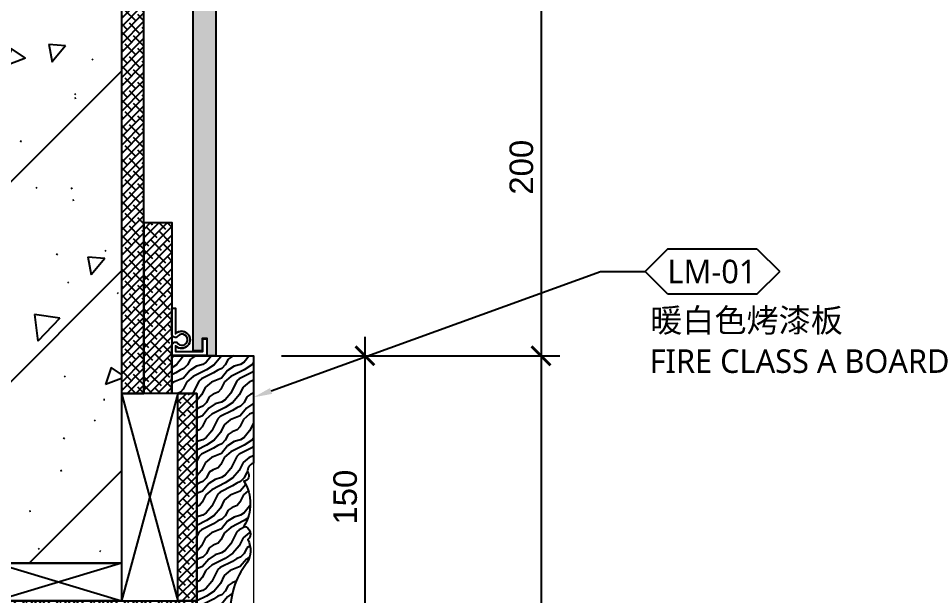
# Model space of a CAD drawing. Header units: millimetres. Extents: x -59920 to -20716, y 18887 to 47087.
# Drawn here: x -32517.9 to -32033.8, y 34970.8 to 35277.1 of the extents above; entities that cross this region are included whole.
import ezdxf
from ezdxf import colors
from ezdxf.entities.mleader import LeaderData, LeaderLine
from ezdxf.enums import TextEntityAlignment as Align
from ezdxf.math import Vec2, Vec3

# ---------------------------------------------------------------- set-up
doc = ezdxf.new("R2010")
doc.units = ezdxf.units.MM
doc.layers.add('_ACM-A-ANNO-DIMS @ 5', color=1, linetype='Continuous', lineweight=13)
doc.layers.add('_ACM-A-DETL-THIN', color=2, linetype='Continuous', lineweight=13)
for name, color, linetype in [('DE-MT', 2, 'Continuous'), ('I-DETL-LW01', 1, 'Continuous'), ('I-DETL-LW02', 2, 'Continuous'), ('I-DETL-LW251', 251, 'Continuous'), ('PE-尺寸标注', 44, 'Continuous'), ('WALL TYPE$0$G-ANNO-NOTE-CH', 7, 'Continuous'), ('WALL TYPE$0$I-SECT-LW03', 3, 'Continuous')]:
    doc.layers.add(name, color=color, linetype=linetype)
doc.styles.add('Arial', font='arial.ttf')
doc.styles.add('WALL TYPE$0$Aecom Chinese', font='Microsoft YaHei.ttf')
doc.dimstyles.new('WALL TYPE$0$Aec-Arch-M-5', dxfattribs={"dimscale": 5, "dimtxt": 2.5, "dimasz": 2, "dimexe": 2, "dimexo": 3, "dimgap": 0.8, "dimtad": 1, "dimdec": 0, "dimrnd": 1, "dimzin": 3, "dimdsep": 46, "dimtxsty": 'Arial', "dimblk": 'WALL TYPE$0$_ArchTick', "dimcen": 2.5, "dimdle": 2, "dimclrt": 256, "dimazin": 2, "dimtfac": 0.75, "dimtdec": 0, "dimtix": 1, "dimtmove": 2, "dimatfit": 2, "dimfxl": 5, "dimtolj": 1, "dimtzin": 0, "dimarcsym": 0})

# ---------------------------------------------------------------- blocks, each defined once
blk = doc.blocks.new('*U22')
h = blk.add_hatch()
h.set_pattern_fill('0-钢筋混凝土001-DOM', color=250, scale=15, pattern_type=2)
h.set_pattern_definition([(45, (-100, -884.6381845826982), (-53.03300858899107, 53.03300858899107), []), (49.99999999999999, (-100, -884.6381845826982), (107.589027390113, -9.412820247389266), [11.25, -123.75]), (355, (-100, -884.6381845826982), (-20.81270004195, 112.8288200550018), [9, -99]), (100.4514, (-91.034248, -885.422585582698), (86.77640725710323, 103.415931309143), [9.5610285, -105.1713168]), (46.18420000000001, (-100, -854.6381845826982), (160.0861572938467, -24.82785214935271), [16.875, -185.625]), (96.6356, (-86.65948825, -856.707180632698), (140.1994058323055, 146.1176806350663), [14.3415432, -157.75695]), (351.1842, (-100, -854.6381845826982), (140.1992917700441, 146.1177901387987), [13.5, -148.5]), (21, (-85, -862.1381845826982), (89.53605781776925, -60.39283359980082), [11.25, -123.75]), (326.0000000000001, (-85, -862.1381845826982), (36.49729978823726, 108.772506757028), [9, -99]), (71.4514, (-77.53866504999999, -867.1709254826983), (126.0333942872235, 48.37957450649286), [9.5610285, -105.1713168]), (37.50000000000001, (-100, -884.6381845826982), (1.8239782975936, 49.93407807469672), [0.75, -97.8, 0.75, -100.5, 0.75, -99.375]), (7.499999999999999, (-100, -884.6381845826982), (39.46043061632229, 59.16175678235403), [0.75, -57.3, 0.75, -95.55, 0.75, -37.875]), (327.5, (-133.45, -884.6381845826982), (80.07336542586135, -3.383230760156963), [0.75, -37.5, 0.75, -117, 0.75, -155.25]), (317.5, (-148.45, -884.6381845826982), (87.47792540135794, 15.01574734984766), [0.75, -48.75, 0.75, -77.69999999999999, 0.75, -110.25])])
h.paths.add_polyline_path([(12030.38563113172, -7843.882921062148), (12330.38563113172, -7843.882921062148), (12330.38563113172, -9344.244736480206), (12030.38563113172, -9344.244736480206)])
blk.add_lwpolyline([(12030.38563113172, -7843.882921062148), (12330.38563113172, -7843.882921062148), (12330.38563113172, -9344.244736480206), (12030.38563113172, -9344.244736480206)], close=True)
blk = doc.blocks.new('海龙_1215174788')
at = {"layer": 'I-DETL-LW01'}
for p, q in [((-54.99961099407665, 0), (54.99961099407665, -30.00060239396589)), ((-54.99961099407665, -30.00060239396589), (54.99961099407665, 0))]:
    blk.add_line(p, q, dxfattribs=at)
blk.add_lwpolyline([(54.99961099407665, -30.00060239396589), (-54.99961099407665, -30.00060239396589), (-54.99961099407665, 0), (54.99961099407665, 0), (54.99961099407665, -30.00060239396589)], close=True, dxfattribs=at)
blk = doc.blocks.new('K_18')
at = {"layer": 'I-DETL-LW01'}
for p, q in [((33.23561780365708, 0), (-33.23561780365708, -20)), ((-33.23561780365708, 0), (33.23561780365708, -20))]:
    blk.add_line(p, q, dxfattribs=at)
blk.add_lwpolyline([(-33.23561780365708, -20), (-33.23561780365708, 0), (33.23561780365708, 0), (33.23561780365708, -20), (-33.23561780365708, -20)], close=True, dxfattribs=at)
blk = doc.blocks.new('K_23')
at = {"layer": 'I-DETL-LW251'}
h = blk.add_hatch(dxfattribs=at)
h.set_pattern_fill('ANSI38', color=250, angle=-180)
h.set_pattern_definition([(224.9999999999999, (39382.28093701071, 12629.77147991466), (2.245064030267287, -2.24506403026729), []), (314.9999999999999, (39382.28093701071, 12629.77147991466), (6.735192090801863, -2.245064030267293), [7.9375, -4.7625])])
h.paths.add_polyline_path([(-49.99961099406937, -205.0415876618026), (-59.99961099406937, -205.0415876618026), (-59.99961099406937, -360.0013131033593), (-49.99961099406937, -360.0013131033593)])
h.paths.add_polyline_path([(-49.99961099406937, -20.00006513127482), (-59.99961099406937, -20.00006513127119), (-59.99961099406937, -205.0415876618026), (-49.99961099406937, -205.0415876618026)])
h = blk.add_hatch(dxfattribs=at)
h.set_pattern_fill('ANSI38', color=250, angle=-270.0000000000001)
h.set_pattern_definition([(134.9999999999999, (39382.28093701071, 12570.7273935948), (-2.24506403026729, -2.245064030267287), []), (224.9999999999999, (39382.28093701071, 12570.7273935948), (-2.245064030267292, -6.735192090801863), [7.9375, -4.7625])])
h.paths.add_polyline_path([(-49.99961099406937, -350.0011861415369), (59.99961099406937, -350.0011861415369), (59.99961099406937, -360.0011861415369), (-49.99961099406937, -360.0011861415369)])
at = {"layer": 'PE-尺寸标注'}
h = blk.add_hatch(dxfattribs=at)
h.set_pattern_fill('木纹面1', color=250, scale=5, angle=-270.0000000000001, style=0, pattern_type=2)
h.set_pattern_definition([(153.43494882, (-140730.9569070329, -13601.31806579485), (1.019987084581358e-09, 19.9999999776412), [4.62136835, -17.7393114]), (130.6012946499999, (-140748.2508732829, -13614.47510514485), (-1.801354211260634e-08, 19.99999998960277), [4.1580665, -88.037378]), (130.6012946499999, (-140768.2508732829, -13604.47510514485), (-1.801354211260634e-08, 19.99999998960277), [4.1580665, -88.037378]), (130.6012946499999, (-140788.2508732829, -13594.47510514485), (1.452602781483031e-08, 19.99999995163994), [4.1580665, -88.037378]), (153.43494882, (-140728.1620350329, -13611.46550179485), (1.019987084581358e-09, 19.9999999776412), [4.2370078, -18.12367195]), (140.1944289099999, (-140731.9517300329, -13609.57065429484), (-7.906845280639833e-10, 20.00000001048198), [2.2404905, -75.862006]), (140.1944289099999, (-140751.9517300329, -13599.57065429484), (-7.906845280639833e-10, 20.00000001048198), [2.2404905, -75.862006]), (140.1944289099999, (-140771.9517300329, -13589.57065429484), (-7.906845280639833e-10, 20.00000001048198), [2.2404905, -75.862006]), (111.8014094899999, (-140733.6729225329, -13608.13632724485), (2.658085606156288e-08, 19.99999999207265), [2.86871215, -50.9829359]), (123.69006753, (-140734.7383354829, -13605.47279484485), (1.246420043933127e-08, 20.00000002516126), [2.521813, -33.53369975]), (153.4349487999999, (-140736.1371856329, -13603.37451959484), (8.001303720482538e-09, 19.9999999776412), [3.3552885, -19.0053909]), (134.9999999999999, (-140739.1382472329, -13601.87398879484), (1.40896279729176e-14, 19.99999996643937), [2.7178182, -53.8507243]), (134.9999999999999, (-140759.1382472329, -13591.87398879484), (1.40896279729176e-14, 19.99999996643937), [2.7178182, -53.8507243]), (111.8014094899999, (-140741.0600348829, -13599.95220114485), (2.658085606156288e-08, 19.99999999207265), [2.19237, -51.65927799999999]), (153.4349487999999, (-140727.6998741829, -13617.94658224485), (8.001303720482538e-09, 19.9999999776412), [7.1895999, -15.1710799]), (140.1944289099999, (-140734.1304478329, -13614.73129539485), (-7.906845280639833e-10, 20.00000001048198), [4.573562, -73.5289349]), (140.1944289099999, (-140754.1304478329, -13604.73129539485), (-7.906845280639833e-10, 20.00000001048198), [4.573562, -73.5289349]), (140.1944289099999, (-140774.1304478329, -13594.73129539485), (-7.906845280639833e-10, 20.00000001048198), [4.573562, -73.5289349]), (123.69006753, (-140737.6439553829, -13611.80337244485), (1.246420043933127e-08, 20.00000002516126), [2.2405595, -33.8149534]), (105.9453958999999, (-140738.8867940829, -13609.93911439485), (1.449476101023982e-06, 19.99999999510854), [3.5624845, -69.23861445]), (123.69006753, (-140739.8654837829, -13606.51370029484), (1.246420043933127e-08, 20.00000002516126), [4.0929665, -31.9625462]), (140.1944289099999, (-140742.1358531329, -13603.10814629485), (-7.906845280639833e-10, 20.00000001048198), [5.197338, -72.905159]), (140.1944289099999, (-140762.1358531329, -13593.10814629485), (-7.906845280639833e-10, 20.00000001048198), [5.197338, -72.905159]), (140.1944288999999, (-140782.1358531329, -13583.10814629485), (2.699973234775094e-09, 20.00000001048198), [5.197338, -72.905159]), (111.8014094899999, (-140746.1285608829, -13599.78088644485), (2.658085606156288e-08, 19.99999999207265), [5.7145015, -48.137147]), (140.1944289099999, (-140735.0903845329, -13619.25132704485), (-7.906845280639833e-10, 20.00000001048198), [5.214066750000001, -72.88842999999999]), (140.1944289099999, (-140755.0903845329, -13609.25132704485), (-7.906845280639833e-10, 20.00000001048198), [5.214066750000001, -72.88842999999999]), (140.1944289099999, (-140775.0903845329, -13599.25132704485), (-7.906845280639833e-10, 20.00000001048198), [5.214066750000001, -72.88842999999999]), (123.69006753, (-140739.0959415329, -13615.91336284485), (1.246420043933127e-08, 20.00000002516126), [4.838075, -31.21743775]), (116.5650511799999, (-140741.7796227329, -13611.88784114485), (-1.019961125771446e-09, 19.9999999776412), [7.985959999999997, -81.45675899999996]), (116.5650511799999, (-140761.7796227329, -13601.88784114485), (-1.019961125771446e-09, 19.9999999776412), [7.985959999999997, -81.45675899999996]), (130.6012946499999, (-140745.3510710329, -13604.74496004485), (-1.801354211260634e-08, 19.99999998960277), [4.319301400000001, -87.87614315]), (130.6012946499999, (-140765.3510710329, -13594.74496004485), (-1.801354211260634e-08, 19.99999998960277), [4.319301400000001, -87.87614315]), (130.6012946499999, (-140785.3510710329, -13584.74496204485), (-1.801354211260634e-08, 19.99999998960277), [4.319301400000001, -87.87614315]), (123.69006753, (-140741.8742600829, -13617.91663754485), (1.246420043933127e-08, 20.00000002516126), [2.73579165, -33.31972211]), (116.5650512, (-140743.3918042329, -13615.64032129484), (-8.001275541226578e-09, 19.9999999776412), [7.1580762, -82.28464299999999]), (116.5650512, (-140763.3918042329, -13605.64032129484), (8.144144213551995e-08, 20.00000002236256), [7.1580762, -82.28464299999999]), (130.6012946499999, (-140746.5929930329, -13609.23794329485), (-1.801354211260634e-08, 19.99999998960277), [1.700823, -90.49462155]), (130.6012946499999, (-140766.5929930329, -13599.23794329485), (-1.801354211260634e-08, 19.99999998960277), [1.700823, -90.49462155]), (130.6012946499999, (-140786.5929930329, -13589.23794354485), (-1.801354211260634e-08, 19.99999998960277), [1.700823, -90.49462155])])
edge = h.paths.add_edge_path()
edge.add_line((-64.99929409782635, -20.00000415857539), (59.99961099406937, -20.00076633012395))
edge.add_line((59.99961099406937, -20.00076633012395), (59.99961099406937, -20.00071889169521))
edge.add_line((59.99961099406937, -20.00071889169521), (79.99961099406937, -20.00071889169521))
edge.add_line((79.99961099406937, -20.00071889169521), (79.99961099406937, -0.0003475956036709249))
edge.add_line((79.99961099406937, -0.0003475956036709249), (22.99266950390302, 0))
edge.add_arc((18.90004016370596, 1.191914957460124), 4.262660692813703, 260.8860795513985, 343.76261671660507, ccw=False)
edge.add_arc((16.33341725330067, -5.19172697269249), 2.882226526264948, 48.9864228318743, 176.7599828102842)
edge.add_arc((1.533748628949289, -24.25924164853049), 22.62618195593916, 58.20282594837643, 121.7946807328175)
edge.add_arc((-14.43534059264933, -5.697305995157547), 4.102787472596424, 9.384517183733337, 139.2342967435761)
edge.add_arc((-23.32189807837483, -13.27361302254209), 11.77156623235295, 60.5974443880997, 123.6714147726792)
edge.add_arc((-55.10303494558096, 28.82980278526977), 41.00637843885687, 265.8404237483068, 308.01522969566713, ccw=False)
edge.add_arc((-60.96015037058883, -13.1506755273813), 3.079146203876887, 20.57501200559602, 178.5813449604336)
edge.add_line((-64.03835276034079, -13.07444303709781), (-66.42360665739398, -13.07419584452873))
edge.add_arc((-70.88955782196331, -11.40831567202333), 4.766537165853721, 280.7645598544666, 339.54357924384215, ccw=False)
edge.add_line((-69.99929409782635, -16.09097592608305), (-69.99929409782635, -29.99997367143988))
edge.add_line((-69.99929409782635, -29.99997367143988), (-64.99929409782635, -29.99997367143988))
edge.add_line((-64.99929409782635, -29.99997367143988), (-64.99929409782635, -19.99997367143988))
h = blk.add_hatch(dxfattribs=at)
h.set_pattern_fill('木纹面1', color=250, scale=5, angle=-270.0000000000001, style=0, pattern_type=2)
h.set_pattern_definition([(153.43494882, (39381.41441451071, 12647.70474116466), (1.01998432603116e-09, 19.9999999776412), [4.62136835, -17.7393114]), (130.6012946499999, (39364.12044826074, 12634.54770181465), (-1.801354487115654e-08, 19.99999998960277), [4.1580665, -88.037378]), (130.6012946499999, (39344.12044826074, 12644.54770181465), (-1.801354487115654e-08, 19.99999998960277), [4.1580665, -88.037378]), (130.6012946499999, (39324.12044826074, 12654.54770181465), (1.452602505628012e-08, 19.99999995163994), [4.1580665, -88.037378]), (153.43494882, (39384.20928651071, 12637.55730516466), (1.01998432603116e-09, 19.9999999776412), [4.2370078, -18.12367195]), (140.1944289099999, (39380.41959151073, 12639.45215266468), (-7.90687286614186e-10, 20.00000001048198), [2.2404905, -75.862006]), (140.1944289099999, (39360.41959151073, 12649.45215266468), (-7.90687286614186e-10, 20.00000001048198), [2.2404905, -75.862006]), (140.1944289099999, (39340.41959151073, 12659.45215266468), (-7.90687286614186e-10, 20.00000001048198), [2.2404905, -75.862006]), (111.8014094899999, (39378.69839901073, 12640.88647971468), (2.658085330301268e-08, 19.99999999207265), [2.86871215, -50.9829359]), (123.6900675299999, (39377.63298606072, 12643.55001211466), (1.246419768078106e-08, 20.00000002516126), [2.521813, -33.53369975]), (153.4349487999999, (39376.23413591072, 12645.64828736466), (8.001300961932341e-09, 19.9999999776412), [3.355288499999994, -19.00539089999995]), (134.9999999999999, (39373.23307431073, 12647.14881816468), (1.133107777628205e-14, 19.99999996643937), [2.7178182, -53.8507243]), (134.9999999999999, (39353.23307431073, 12657.14881816468), (1.133107777628205e-14, 19.99999996643937), [2.7178182, -53.8507243]), (111.8014094899999, (39371.31128666073, 12649.07060581466), (2.658085330301268e-08, 19.99999999207265), [2.19237, -51.65927799999999]), (153.4349487999999, (39384.67144736071, 12631.07622471466), (8.001300961932341e-09, 19.9999999776412), [7.189599899999988, -15.17107989999997]), (140.1944289099999, (39378.24087371072, 12634.29151156466), (-7.90687286614186e-10, 20.00000001048198), [4.573562, -73.5289349]), (140.1944289099999, (39358.24087371072, 12644.29151156466), (-7.90687286614186e-10, 20.00000001048198), [4.573562, -73.5289349]), (140.1944289099999, (39338.24087371072, 12654.29151156466), (-7.90687286614186e-10, 20.00000001048198), [4.573562, -73.5289349]), (123.6900675299999, (39374.72736616072, 12637.21943451467), (1.246419768078106e-08, 20.00000002516126), [2.2405595, -33.8149534]), (105.9453958999999, (39373.48452746071, 12639.08369256466), (1.449476098265431e-06, 19.99999999510854), [3.5624845, -69.23861445]), (123.6900675299999, (39372.50583776072, 12642.50910666465), (1.246419768078106e-08, 20.00000002516126), [4.0929665, -31.9625462]), (140.1944289099999, (39370.23546841071, 12645.91466066465), (-7.90687286614186e-10, 20.00000001048198), [5.197338, -72.905159]), (140.1944289099999, (39350.23546841071, 12655.91466066465), (-7.90687286614186e-10, 20.00000001048198), [5.197338, -72.905159]), (140.1944288999999, (39330.23546841071, 12665.91466066465), (2.699970476224892e-09, 20.00000001048198), [5.197338, -72.905159]), (111.8014094899999, (39366.24276066071, 12649.24192051467), (2.658085330301268e-08, 19.99999999207265), [5.7145015, -48.137147]), (140.1944289099999, (39377.28093701071, 12629.77147991466), (-7.90687286614186e-10, 20.00000001048198), [5.214066750000001, -72.88842999999999]), (140.1944289099999, (39357.28093701071, 12639.77147991466), (-7.90687286614186e-10, 20.00000001048198), [5.214066750000001, -72.88842999999999]), (140.1944289099999, (39337.28093701071, 12649.77147991466), (-7.90687286614186e-10, 20.00000001048198), [5.214066750000001, -72.88842999999999]), (123.6900675299999, (39373.27538001072, 12633.10944411467), (1.246419768078106e-08, 20.00000002516126), [4.838075, -31.21743775]), (116.5650511799999, (39370.59169881072, 12637.13496581468), (-1.019963884321644e-09, 19.9999999776412), [7.985959999999984, -81.45675899999976]), (116.5650511799999, (39350.59169881072, 12647.13496581468), (-1.019963884321644e-09, 19.9999999776412), [7.985959999999984, -81.45675899999976]), (130.6012946499999, (39367.02025051072, 12644.27784691469), (-1.801354487115654e-08, 19.99999998960277), [4.319301400000001, -87.87614315]), (130.6012946499999, (39347.02025051072, 12654.27784691469), (-1.801354487115654e-08, 19.99999998960277), [4.319301400000001, -87.87614315]), (130.6012946499999, (39327.02025051072, 12664.27784491467), (-1.801354487115654e-08, 19.99999998960277), [4.319301400000001, -87.87614315]), (123.6900675299999, (39370.49706146074, 12631.10616941468), (1.246419768078106e-08, 20.00000002516126), [2.73579165, -33.31972211]), (116.5650511999999, (39368.97951731074, 12633.38248566465), (-8.001278299776775e-09, 19.9999999776412), [7.158076199999985, -82.28464299999975]), (116.5650511999999, (39348.97951731074, 12643.38248566465), (8.144143937696974e-08, 20.00000002236256), [7.158076199999985, -82.28464299999975]), (130.6012946499999, (39365.77832851073, 12639.78486366468), (-1.801354487115654e-08, 19.99999998960277), [1.700823, -90.49462155]), (130.6012946499999, (39345.77832851073, 12649.78486366468), (-1.801354487115654e-08, 19.99999998960277), [1.700823, -90.49462155]), (130.6012946499999, (39325.77832851073, 12659.78486341468), (-1.801354487115654e-08, 19.99999998960277), [1.700823, -90.49462155])])
h.paths.add_polyline_path([(-59.99961099406937, -205.0415876618026), (-79.99961099406937, -205.0415876618026), (-79.99961099406937, -369.8874311849904), (-69.99961099406937, -369.8874311849904), (-69.99961099406937, -350.0014350499514), (-64.99929409782635, -350.0014350499514), (-64.99929409782635, -360.0014045628159), (-59.99961099406937, -360.0013740776303)])
h.paths.add_polyline_path([(-69.99961099406937, -20.11343685374413), (-79.99961099406937, -20.11343685374595), (-79.99961099406937, -205.0415876618026), (-59.99961099406937, -205.0415876618026), (-59.99961099406937, -10.11711762324194), (-64.99929409782635, -10.11708713802727), (-64.99929409782635, -20.11705665089175), (-69.99961099406937, -20.11705665089175)])
h = blk.add_hatch(dxfattribs=at)
h.set_pattern_fill('木纹面1', color=250, scale=5, angle=-270.0000000000001, style=0, pattern_type=2)
h.set_pattern_definition([(153.43494882, (39381.41441451071, 12588.6606548448), (1.01998432603116e-09, 19.9999999776412), [4.62136835, -17.7393114]), (130.6012946499999, (39364.12044826074, 12575.50361549479), (-1.801354487115654e-08, 19.99999998960277), [4.1580665, -88.037378]), (130.6012946499999, (39344.12044826074, 12585.50361549479), (-1.801354487115654e-08, 19.99999998960277), [4.1580665, -88.037378]), (130.6012946499999, (39324.12044826074, 12595.50361549479), (1.452602505628012e-08, 19.99999995163994), [4.1580665, -88.037378]), (153.43494882, (39384.20928651071, 12578.5132188448), (1.01998432603116e-09, 19.9999999776412), [4.2370078, -18.12367195]), (140.1944289099999, (39380.41959151073, 12580.40806634482), (-7.90687286614186e-10, 20.00000001048198), [2.2404905, -75.862006]), (140.1944289099999, (39360.41959151073, 12590.40806634482), (-7.90687286614186e-10, 20.00000001048198), [2.2404905, -75.862006]), (140.1944289099999, (39340.41959151073, 12600.40806634482), (-7.90687286614186e-10, 20.00000001048198), [2.2404905, -75.862006]), (111.8014094899999, (39378.69839901073, 12581.84239339482), (2.658085330301268e-08, 19.99999999207265), [2.86871215, -50.9829359]), (123.6900675299999, (39377.63298606072, 12584.5059257948), (1.246419768078106e-08, 20.00000002516126), [2.521813, -33.53369975]), (153.4349487999999, (39376.23413591072, 12586.6042010448), (8.001300961932341e-09, 19.9999999776412), [3.355288499999993, -19.00539089999995]), (134.9999999999999, (39373.23307431073, 12588.10473184482), (1.133107777628205e-14, 19.99999996643937), [2.7178182, -53.8507243]), (134.9999999999999, (39353.23307431073, 12598.10473184482), (1.133107777628205e-14, 19.99999996643937), [2.7178182, -53.8507243]), (111.8014094899999, (39371.31128666073, 12590.0265194948), (2.658085330301268e-08, 19.99999999207265), [2.19237, -51.65927799999999]), (153.4349487999999, (39384.67144736071, 12572.0321383948), (8.001300961932341e-09, 19.9999999776412), [7.189599899999987, -15.17107989999997]), (140.1944289099999, (39378.24087371072, 12575.2474252448), (-7.90687286614186e-10, 20.00000001048198), [4.573562, -73.5289349]), (140.1944289099999, (39358.24087371072, 12585.2474252448), (-7.90687286614186e-10, 20.00000001048198), [4.573562, -73.5289349]), (140.1944289099999, (39338.24087371072, 12595.2474252448), (-7.90687286614186e-10, 20.00000001048198), [4.573562, -73.5289349]), (123.6900675299999, (39374.72736616072, 12578.17534819481), (1.246419768078106e-08, 20.00000002516126), [2.2405595, -33.8149534]), (105.9453958999999, (39373.48452746071, 12580.0396062448), (1.449476098265431e-06, 19.99999999510854), [3.5624845, -69.23861445]), (123.6900675299999, (39372.50583776072, 12583.46502034479), (1.246419768078106e-08, 20.00000002516126), [4.0929665, -31.9625462]), (140.1944289099999, (39370.23546841071, 12586.87057434479), (-7.90687286614186e-10, 20.00000001048198), [5.197338, -72.905159]), (140.1944289099999, (39350.23546841071, 12596.87057434479), (-7.90687286614186e-10, 20.00000001048198), [5.197338, -72.905159]), (140.1944288999999, (39330.23546841071, 12606.87057434479), (2.699970476224892e-09, 20.00000001048198), [5.197338, -72.905159]), (111.8014094899999, (39366.24276066071, 12590.19783419481), (2.658085330301268e-08, 19.99999999207265), [5.7145015, -48.137147]), (140.1944289099999, (39377.28093701071, 12570.7273935948), (-7.90687286614186e-10, 20.00000001048198), [5.214066750000001, -72.88842999999999]), (140.1944289099999, (39357.28093701071, 12580.7273935948), (-7.90687286614186e-10, 20.00000001048198), [5.214066750000001, -72.88842999999999]), (140.1944289099999, (39337.28093701071, 12590.7273935948), (-7.90687286614186e-10, 20.00000001048198), [5.214066750000001, -72.88842999999999]), (123.6900675299999, (39373.27538001072, 12574.06535779481), (1.246419768078106e-08, 20.00000002516126), [4.838075, -31.21743775]), (116.5650511799999, (39370.59169881072, 12578.09087949482), (-1.019963884321644e-09, 19.9999999776412), [7.985959999999984, -81.45675899999975]), (116.5650511799999, (39350.59169881072, 12588.09087949482), (-1.019963884321644e-09, 19.9999999776412), [7.985959999999984, -81.45675899999975]), (130.6012946499999, (39367.02025051072, 12585.23376059483), (-1.801354487115654e-08, 19.99999998960277), [4.319301400000001, -87.87614315]), (130.6012946499999, (39347.02025051072, 12595.23376059483), (-1.801354487115654e-08, 19.99999998960277), [4.319301400000001, -87.87614315]), (130.6012946499999, (39327.02025051072, 12605.23375859481), (-1.801354487115654e-08, 19.99999998960277), [4.319301400000001, -87.87614315]), (123.6900675299999, (39370.49706146074, 12572.06208309482), (1.246419768078106e-08, 20.00000002516126), [2.73579165, -33.31972211]), (116.5650511999999, (39368.97951731074, 12574.33839934479), (-8.001278299776775e-09, 19.9999999776412), [7.158076199999984, -82.28464299999973]), (116.5650511999999, (39348.97951731074, 12584.33839934479), (8.144143937696974e-08, 20.00000002236256), [7.158076199999984, -82.28464299999973]), (130.6012946499999, (39365.77832851073, 12580.74077734482), (-1.801354487115654e-08, 19.99999998960277), [1.700823, -90.49462155]), (130.6012946499999, (39345.77832851073, 12590.74077734482), (-1.801354487115654e-08, 19.99999998960277), [1.700823, -90.49462155]), (130.6012946499999, (39325.77832851073, 12600.74077709482), (-1.801354487115654e-08, 19.99999998960277), [1.700823, -90.49462155])])
edge = h.paths.add_edge_path()
edge.add_line((-64.99929409782635, -360.0014045628159), (59.99961099409848, -360.0006423912964))
edge.add_line((59.99961099406937, -360.0006423912964), (59.99961098009953, -346.8006141457554))
edge.add_line((59.99961098009953, -346.8006141457554), (79.99961098009953, -346.8006141457554))
edge.add_line((79.99961098009953, -346.8006141457554), (79.99961099406937, -390.0005204431618))
edge.add_line((79.99961099406937, -390.0005204431327), (22.99266950390302, -390.0008680387073))
edge.add_arc((18.90004016368766, -391.1927829961896), 4.26266069283691, 16.23738328341174, 99.11392044857686)
edge.add_arc((16.33341725330683, -384.8091410660672), 2.882226526242083, -176.75998281044554, -48.98642283168931, ccw=False)
edge.add_arc((1.533748628979083, -365.7416263901941), 22.62618195595252, -121.79468073288939, -58.20282594844832, ccw=False)
edge.add_arc((-14.43534059263766, -384.3035620435512), 4.102787472591847, -139.2342967435656, -9.384517183722778, ccw=False)
edge.add_arc((-23.32189807840041, -376.7272550161833), 11.77156623234879, -123.67141477255342, -60.59744438795548, ccw=False)
edge.add_arc((-55.10303494561231, -418.8306708240088), 41.00637843887245, 51.98477030427818, 94.15957625164516)
edge.add_arc((-60.96015037060715, -376.8501925113342), 3.079146203872422, -178.58134496031198, -20.575012005464203, ccw=False)
edge.add_line((-64.03835276034079, -376.9264250016095), (-66.42360665739398, -376.9266721941785))
edge.add_arc((-70.88955782196717, -378.592552366692), 4.766537165873779, 20.45642075617084, 79.23544014562434)
edge.add_line((-69.99929409782635, -373.9098921126242), (-69.99929409782635, -350.0014350499514))
edge.add_line((-69.99929409782635, -350.0014350499514), (-64.99929409782635, -350.0014350499514))
edge.add_line((-64.99929409782635, -350.0014350499514), (-64.99929409782635, -360.0014350499514))
at = {"layer": 'I-DETL-LW01'}
for points in [[(-59.99961099406937, -205.0415876618026), (-59.99955002329079, -20.000065131273), (-49.99955002329079, -20.000065131273), (-49.99961099406937, -205.0415876618026)], [(-49.99961099406937, -205.0415876618026), (-49.99961099406937, -360.0013131033593), (-59.99961099406937, -360.0013131033593), (-59.99961099406937, -205.0415876618026)]]:
    blk.add_lwpolyline(points, dxfattribs=at)
blk.add_lwpolyline([(-49.99961099406937, -350.0011861415369), (59.99961099406937, -350.0011861415369), (59.99961099406937, -360.0011861415369), (-49.99961099406937, -360.0011861415369)], close=True, dxfattribs=at)
at = {"layer": 'I-DETL-LW02'}
for points in [[(-64.99929409782635, -20.00000415857539), (59.99961099406937, -20.00076633012395), (59.99961099406937, -20.00071889169521), (79.99961099406937, -20.00071889169521), (79.99961099406937, -0.0003475956036709249), (22.99266950390302, 0, -0.3782502001718009), (18.2248433958448, -3.016931144113187, 0.6234963798739479), (13.45579787058523, -5.02882689004764, 0.2848190696675714), (-10.3874637586996, -5.028308100940194, 0.6361491608280843), (-17.54273459775141, -3.018319705093745, 0.2823776289364123), (-29.84839920126251, -3.476952639757656, -0.1861280918310402), (-58.07741399548831, -12.06856077536941, 0.8243827968840718), (-64.03835276034079, -13.07444303709781), (-66.42360665739398, -13.07419584452873, -0.2622472454661371), (-69.99929409782635, -16.09097592608305), (-69.99929409782635, -29.99997367143988), (-64.99929409782635, -29.99997367143988), (-64.99929409782635, -19.99997367143988)], [(-64.99929409782635, -360.0014045628159), (59.99961099406937, -360.0006423912964), (59.99961098009953, -346.8006141457554), (79.99961098009953, -346.8006141457554), (79.99961099406937, -390.0005204431327), (22.99266950390302, -390.0008680387364, 0.3782502001718009), (18.2248433958448, -386.9839368946232, -0.6234963798739479), (13.45579787058523, -384.9720411486887, -0.2848190696675714), (-10.3874637586996, -384.9725599377671, -0.6361491608280843), (-17.54273459775141, -386.9825483336135, -0.2823776289364123), (-29.84839920126251, -386.5239153989787, 0.1861280918310402), (-58.07741399548831, -377.9323072633379, -0.8243827968840718), (-64.03835276034079, -376.9264250016095), (-66.42360665739398, -376.9266721942076, 0.2622472454661371), (-69.99929409782635, -373.9098921126242), (-69.99929409782635, -350.0014350499514), (-64.99929409782635, -350.0014350499514), (-64.99929409782635, -360.0014350499514)]]:
    blk.add_lwpolyline(points, format="xyb", dxfattribs=at)
for points in [[(-79.99961099406937, -205.0415876618026), (-79.99961099406937, -20.11343685374595), (-69.99961099406937, -20.11343685374595), (-69.99961099406937, -29.99997367143988), (-64.99929409782635, -29.99997367143988), (-64.99929409782635, -20.00000415857539), (-59.99961099406937, -20.00003464379006), (-59.99961099406937, -205.0415876618026)], [(-59.99961099406937, -205.0415876618026), (-59.99961099406937, -360.0013740776303), (-64.99929409782635, -360.0014045628159), (-64.99929409782635, -350.0014350499514), (-69.99961099406937, -350.0014350499514), (-69.99961099406937, -369.8874311849904), (-79.99961099406937, -369.8874311849904), (-79.99961099406937, -205.0415876618026)]]:
    blk.add_lwpolyline(points, dxfattribs=at)
at = {"rotation": 270}
for p in [(-29.99961099406937, -53.35292336297789), (-29.99961099406937, -286.7649659439012)]:
    blk.add_blockref('K_18', p, dxfattribs=at)
at = {"layer": 'I-DETL-LW01', "xscale": -1}
blk.add_blockref('海龙_1215174788', (5, -320.0005837475728), dxfattribs=at)
blk = doc.blocks.new('WALL TYPE$0$_ArchTick')
at = {"color": 0, "linetype": 'ByBlock', "const_width": 0.15}
blk.add_lwpolyline([(-0.5, -0.5), (0.5, 0.5)], dxfattribs=at)
blk = doc.blocks.new('*D73')
at = {"layer": 'DE-MT', "color": 0, "lineweight": -2, "transparency": 16777216}
for p, q in [((-32334.06600444517, 35108.06342533521), (-32334.06600444517, 34938.06420335353)), ((-32357.7902243251, 35098.06342533521), (-32324.06600444517, 35098.06342533521)), ((-32357.7902243251, 34948.06420335353), (-32324.06600444517, 34948.06420335353))]:
    blk.add_line(p, q, dxfattribs=at)
at = {"layer": 'Defpoints', "color": 0, "transparency": 16777216}
for p in [(-32372.7902243251, 35098.06342533521), (-32372.7902243251, 34948.06420335353), (-32334.06600444517, 34948.06420335353)]:
    blk.add_point(p, dxfattribs=at)
at = {"layer": 'DE-MT', "color": 0, "lineweight": -2, "transparency": 16777216, "xscale": 10, "yscale": 10, "zscale": 10}
for p, rotation in [((-32334.06600444517, 35098.06342533521), 90), ((-32334.06600444517, 34948.06420335353), 270)]:
    blk.add_blockref('WALL TYPE$0$_ArchTick', p, dxfattribs=dict(at, rotation=rotation))
at = {"layer": 'DE-MT', "transparency": 16777216, "insert": (-32344.44816679167, 35023.06381434437), "char_height": 12.5, "attachment_point": 5, "rotation": 90, "style": 'Arial'}
blk.add_mtext('\\A1;150', dxfattribs=at)
blk = doc.blocks.new('*D100')
at = {"layer": 'DE-MT', "color": 0, "lineweight": -2, "transparency": 16777216}
for p, q in [((-32240.56888400178, 35108.06342534166), (-32240.56888400178, 31803.42524075781)), ((-32378.19000034612, 35098.06342534166), (-32230.56888400178, 35098.06342534166)), ((-32378.18965275053, 31813.42524075781), (-32230.56888400178, 31813.42524075781))]:
    blk.add_line(p, q, dxfattribs=at)
at = {"layer": 'Defpoints', "color": 0, "transparency": 16777216}
for p in [(-32393.19000034612, 35098.06342534166), (-32393.18965275053, 31813.42524075781), (-32240.56888400178, 31813.42524075781)]:
    blk.add_point(p, dxfattribs=at)
at = {"layer": 'DE-MT', "color": 0, "lineweight": -2, "transparency": 16777216, "xscale": 10, "yscale": 10, "zscale": 10}
for p, rotation in [((-32240.56888400178, 35098.06342534166), 90), ((-32240.56888400178, 31813.42524075781), 270)]:
    blk.add_blockref('WALL TYPE$0$_ArchTick', p, dxfattribs=dict(at, rotation=rotation))
at = {"layer": 'DE-MT', "transparency": 16777216, "insert": (-32250.95530964973, 32784.99431544964), "char_height": 12.5, "attachment_point": 5, "rotation": 90, "style": 'Arial'}
blk.add_mtext('\\A1;3285', dxfattribs=at)
blk = doc.blocks.new('*D99')
at = {"layer": 'DE-MT', "color": 0, "lineweight": -2, "transparency": 16777216}
for p, q in [((-32240.5688840024, 35308.06342534167), (-32240.5688840024, 35088.06342534166)), ((-32378.19002151104, 35298.06342534167), (-32230.5688840024, 35298.06342534167)), ((-32378.19000034612, 35098.06342534166), (-32230.5688840024, 35098.06342534166))]:
    blk.add_line(p, q, dxfattribs=at)
at = {"layer": 'Defpoints', "color": 0, "transparency": 16777216}
for p in [(-32393.19002151104, 35298.06342534167), (-32393.19000034612, 35098.06342534166), (-32240.5688840024, 35098.06342534166)]:
    blk.add_point(p, dxfattribs=at)
at = {"layer": 'DE-MT', "color": 0, "lineweight": -2, "transparency": 16777216, "xscale": 10, "yscale": 10, "zscale": 10}
for p, rotation in [((-32240.5688840024, 35298.06342534167), 90), ((-32240.5688840024, 35098.06342534166), 270)]:
    blk.add_blockref('WALL TYPE$0$_ArchTick', p, dxfattribs=dict(at, rotation=rotation))
at = {"layer": 'DE-MT', "transparency": 16777216, "insert": (-32250.9510463489, 35198.06342534166), "char_height": 12.5, "attachment_point": 5, "rotation": 90, "style": 'Arial'}
blk.add_mtext('\\A1;200', dxfattribs=at)
blk = doc.blocks.new('WHA12202707')
at = {"transparency": 16777216}
for p, q in [((2.381249999995816, 2.381249999998545), (0, 0)), ((11.90624999998818, 2.381249999998545), (2.381249999995816, 2.381249999998545)), ((11.90624999998818, 2.381249999998545), (14.28749999998399, 0)), ((2.381249999995816, -2.381249999994907), (0, 0)), ((11.90624999998818, -2.381249999994907), (14.28749999998399, 0)), ((2.381249999995816, -2.381249999994907), (11.90624999998818, -2.381249999994907))]:
    blk.add_line(p, q, dxfattribs=at)
at = {"transparency": 16777216, "style": 'WALL TYPE$0$Aecom Chinese'}
blk.add_attdef('英文2', (0.4915142908575945, -14.58335883787367), '', height=2.5, dxfattribs=at)
at = {"layer": 'WALL TYPE$0$G-ANNO-NOTE-CH', "transparency": 16777216, "style": 'WALL TYPE$0$Aecom Chinese'}
blk.add_attdef('编号', text='', height=2.5, dxfattribs=at).set_placement((7.100982051833853, 0), align=Align.MIDDLE)
for tag, p in [('中文', (0.5380008727915992, -5.178695852169766)), ('英文', (0.4915142908830603, -9.507158057298511))]:
    blk.add_attdef(tag, text='', height=2.5, dxfattribs=at).set_placement(p, align=Align.MIDDLE_LEFT)

msp = doc.modelspace()

# ---------------------------------------------------------------- hatches: boundary and pattern name
at = {"layer": 'I-DETL-LW251'}
h = msp.add_hatch(dxfattribs=at)
h.set_pattern_fill('ANSI38', color=250)
h.set_pattern_definition([(45, (-66890.40005939314, 24746.29090926517), (-2.245064030267288, 2.245064030267288), []), (135, (-66890.40005939314, 24746.29090926517), (-6.735192090801864, 2.245064030267289), [7.9375, -4.7625])])
h.paths.add_polyline_path([(-32463.24863046358, 35078.06342534162), (-32451.24863046358, 35078.06342534162), (-32451.24863046358, 35573.42524075939), (-32463.24863046358, 35573.42524075939)])
h = msp.add_hatch(dxfattribs=at)
h.set_pattern_fill('ANSI38', color=250, angle=-180)
h.set_pattern_definition([(225, (-33642.13113456877, 34629.84869206032), (2.245064030267287, -2.245064030267289), []), (314.9999999999999, (-33642.13113456877, 34629.84869206032), (6.735192090801864, -2.245064030267292), [7.9375, -4.7625])])
h.paths.add_polyline_path([(-32451.18990660143, 35168.68908678633), (-32436.38990660143, 35168.68908678633), (-32436.38990664871, 35078.06342534165), (-32451.18990664871, 35078.06342534165)])
at = {"layer": 'PE-尺寸标注'}
h = msp.add_hatch(dxfattribs=at)
h.set_pattern_fill('木纹面1', color=250, scale=5, style=0, pattern_type=2)
h.set_pattern_definition([(63.43494882, (-66666.84895930359, 24593.48404980782), (19.9999999776412, -1.019972994953378e-09), [4.621368349999977, -17.73931139999991]), (40.60129465000001, (-66680.00599865359, 24610.77801605782), (19.99999998960277, 1.801355620223433e-08), [4.1580665, -88.037378]), (40.60129465000001, (-66670.00599865359, 24630.77801605782), (19.99999998960277, 1.801355620223433e-08), [4.1580665, -88.037378]), (40.60129465000001, (-66660.00599865359, 24650.77801605782), (19.99999995163994, -1.452601372520235e-08), [4.1580665, -88.037378]), (63.43494882, (-66676.99639530359, 24590.68917780782), (19.9999999776412, -1.019972994953378e-09), [4.237007799999977, -18.12367194999991]), (50.19442891000001, (-66675.1015478036, 24594.47887280782), (20.00000001048198, 7.906986176919872e-10), [2.240490499999988, -75.86200599999962]), (50.19442891000001, (-66665.1015478036, 24614.47887280782), (20.00000001048198, 7.906986176919872e-10), [2.240490499999988, -75.86200599999962]), (50.19442891000001, (-66655.1015478036, 24634.47887280782), (20.00000001048198, 7.906986176919872e-10), [2.240490499999988, -75.86200599999962]), (21.80140949, (-66673.66722075359, 24596.20006530782), (19.99999999207265, -2.658084197193489e-08), [2.86871215, -50.9829359]), (33.69006753, (-66671.0036883536, 24597.26547825782), (20.00000002516126, -1.246418634970325e-08), [2.521813, -33.53369975]), (63.43494880000001, (-66668.9054131036, 24598.66432840782), (19.9999999776412, -8.001289630854558e-09), [3.3552885, -19.0053909]), (45, (-66667.40488230358, 24601.66539000782), (19.99999996643937, 0), [2.7178182, -53.8507243]), (45, (-66657.40488230358, 24621.66539000782), (19.99999996643937, 0), [2.7178182, -53.8507243]), (21.80140949, (-66665.4830946536, 24603.58717765782), (19.99999999207265, -2.658084197193489e-08), [2.19237, -51.65927799999999]), (63.43494880000001, (-66683.47747575359, 24590.22701695782), (19.9999999776412, -8.001289630854558e-09), [7.1895999, -15.1710799]), (50.19442891000001, (-66680.2621889036, 24596.65759060782), (20.00000001048198, 7.906986176919872e-10), [4.573561999999977, -73.52893489999963]), (50.19442891000001, (-66670.2621889036, 24616.65759060782), (20.00000001048198, 7.906986176919872e-10), [4.573561999999977, -73.52893489999963]), (50.19442891000001, (-66660.2621889036, 24636.65759060782), (20.00000001048198, 7.906986176919872e-10), [4.573561999999977, -73.52893489999963]), (33.69006753, (-66677.3342659536, 24600.17109815782), (20.00000002516126, -1.246418634970325e-08), [2.2405595, -33.8149534]), (15.94539589999999, (-66675.4700079036, 24601.41393685782), (19.99999999510854, -1.449476086934354e-06), [3.5624845, -69.23861445]), (33.69006753, (-66672.04459380358, 24602.39262655782), (20.00000002516126, -1.246418634970325e-08), [4.0929665, -31.9625462]), (50.19442891000001, (-66668.63903980359, 24604.66299590782), (20.00000001048198, 7.906986176919872e-10), [5.197337999999977, -72.90515899999963]), (50.19442891000001, (-66658.63903980359, 24624.66299590782), (20.00000001048198, 7.906986176919872e-10), [5.197337999999977, -72.90515899999963]), (50.1944289, (-66648.63903980359, 24644.66299590782), (20.00000001048198, -2.699959145147091e-09), [5.197338, -72.905159]), (21.80140949, (-66665.3117799536, 24608.65570365782), (19.99999999207265, -2.658084197193489e-08), [5.7145015, -48.137147]), (50.19442891000001, (-66684.78222055359, 24597.61752730782), (20.00000001048198, 7.906986176919872e-10), [5.214066749999978, -72.88842999999962]), (50.19442891000001, (-66674.78222055359, 24617.61752730782), (20.00000001048198, 7.906986176919872e-10), [5.214066749999978, -72.88842999999962]), (50.19442891000001, (-66664.78222055359, 24637.61752730782), (20.00000001048198, 7.906986176919872e-10), [5.214066749999978, -72.88842999999962]), (33.69006753, (-66681.4442563536, 24601.62308430782), (20.00000002516126, -1.246418634970325e-08), [4.838075, -31.21743775]), (26.56505118, (-66677.41873465359, 24604.30676550782), (19.9999999776412, 1.019975215399427e-09), [7.98596, -81.456759]), (26.56505118, (-66667.41873465359, 24624.30676550782), (19.9999999776412, 1.019975215399427e-09), [7.98596, -81.456759]), (40.60129465000001, (-66670.2758535536, 24607.87821380782), (19.99999998960277, 1.801355620223433e-08), [4.319301400000001, -87.87614315]), (40.60129465000001, (-66660.2758535536, 24627.87821380782), (19.99999998960277, 1.801355620223433e-08), [4.319301400000001, -87.87614315]), (40.60129465000001, (-66650.2758555536, 24647.87821380782), (19.99999998960277, 1.801355620223433e-08), [4.319301400000001, -87.87614315]), (33.69006753, (-66683.44753105359, 24604.40140285782), (20.00000002516126, -1.246418634970325e-08), [2.73579165, -33.31972211]), (26.56505119999999, (-66681.17121480359, 24605.91894700782), (19.9999999776412, 8.001289630854558e-09), [7.1580762, -82.28464299999999]), (26.56505119999999, (-66671.17121480359, 24625.91894700782), (20.00000002236256, -8.144142804589194e-08), [7.1580762, -82.28464299999999]), (40.60129465000001, (-66674.76883680359, 24609.12013580782), (19.99999998960277, 1.801355620223433e-08), [1.700823, -90.49462155]), (40.60129465000001, (-66664.76883680359, 24629.12013580782), (19.99999998960277, 1.801355620223433e-08), [1.700823, -90.49462155]), (40.60129465000001, (-66654.76883705359, 24649.12013580782), (19.99999998960277, 1.801355620223433e-08), [1.700823, -90.49462155])])
h.paths.add_polyline_path([(-32425.19000034611, 35573.42521684998), (-32413.19000034611, 35573.42524075934), (-32413.19000034611, 35098.06342534165), (-32417.64248848893, 35098.06342534165), (-32417.64248848893, 35107.25621632829), (-32420.44520400991, 35107.25621632829), (-32420.44520400988, 35100.64533512911), (-32425.1900003459, 35100.64612847343)])

# ---------------------------------------------------------------- linework, layer by layer
msp.add_arc((-32431.2752488878, 35106.55418350954, -0.4394431027202634), 4.511778188747094, 225.3032882772162, 134.6967117227838)
at = {"layer": '_ACM-A-DETL-THIN', "color": 8}
msp.add_lwpolyline([(-32393.18965275052, 35041.05648385148), (-32393.18965275052, 31813.4252407578)], dxfattribs=at)
at = {"layer": 'I-DETL-LW01', "elevation": -0.4748328055726594}
msp.add_lwpolyline([(-32463.24863046358, 35078.06342534162), (-32451.24863046358, 35078.06342534162), (-32451.24863046358, 35573.42524075939), (-32463.24863046358, 35573.42524075939)], close=True, dxfattribs=at)
at = {"layer": 'I-DETL-LW01'}
msp.add_lwpolyline([(-32451.18990660143, 35168.68908678633), (-32436.38990660143, 35168.68908678633), (-32436.38990664871, 35078.06342534165), (-32451.18990664871, 35078.06342534165)], close=True, dxfattribs=at)
at = {"layer": 'I-DETL-LW01', "elevation": -0.4857320650846266}
msp.add_lwpolyline([(-32417.86677341501, 35098.28928976788), (-32436.4486257087, 35098.28928976788), (-32436.4486257087, 35103.34703181731, -0.5273176530246371), (-32433.72492450703, 35105.21150401534, 4.178275816144416), (-32433.72492449993, 35107.89686300827, -0.5273176539620763), (-32436.4486257087, 35109.76133520179), (-32436.4486257087, 35123.31258774154), (-32434.4486257087, 35123.31258774154), (-32434.4486257087, 35109.76133520179, -2.396255539831327), (-32434.4486257087, 35103.34703181729), (-32434.4486257087, 35100.28928976788), (-32421.546535487, 35100.28928976788), (-32419.94520400988, 35100.28928976788), (-32419.94520400991, 35107.08001072465), (-32417.86677341501, 35107.08001072465)], format="xyb", close=True, dxfattribs=at)
at = {"layer": 'I-DETL-LW02'}
msp.add_lwpolyline([(-32425.19000034611, 35573.42521684998), (-32413.19000034611, 35573.42524075934), (-32413.19000034611, 35098.06342534165), (-32417.64248848893, 35098.06342534165), (-32417.64248848893, 35107.25621632829), (-32420.44520400991, 35107.25621632829), (-32420.44520400988, 35100.64533512911), (-32425.1900003459, 35100.64612847343)], close=True, dxfattribs=at)

# ---------------------------------------------------------------- block references
at = {"rotation": 90.00000000000001}
msp.add_blockref('K_23', (-32783.19052078924, 35018.06381434758), dxfattribs=at)
at = {"layer": 'WALL TYPE$0$I-SECT-LW03', "rotation": 180}
msp.add_blockref('*U22', (-20432.80436921438, 27144.18050427951), dxfattribs=at)

# ---------------------------------------------------------------- dimensions: what is measured, and where the dimension line sits
at = {"layer": 'DE-MT'}
for base, p1, p2, picture, middle in [((-32240.5688840024, 35098.06342534166), (-32393.19002151103, 35298.06342534166), (-32393.19000034611, 35098.06342534165), '*D99', (-32250.9510463489, 35198.06342534166)), ((-32334.06600444517, 34948.06420335353), (-32372.79022432509, 35098.0634253352), (-32372.79022432508, 34948.06420335352), '*D73', (-32344.44816679167, 35023.06381434437))]:
    dim = msp.add_linear_dim(base=base, p1=p1, p2=p2, angle=90, dimstyle='WALL TYPE$0$Aec-Arch-M-5', override={"dimzin": 8}, dxfattribs=at)
    dim.commit()
    dim.dimension.update_dxf_attribs({"geometry": picture, "text_midpoint": middle})
dim = msp.add_linear_dim(base=(-32240.56888400178, 31813.42524075781), p1=(-32393.19000034611, 35098.06342534165), p2=(-32393.18965275052, 31813.4252407578), angle=90, dimstyle='WALL TYPE$0$Aec-Arch-M-5', override={"dimzin": 8}, dxfattribs=at)
dim.commit()
dim.dimension.update_dxf_attribs({"geometry": '*D100', "text_midpoint": (-32250.95530964973, 32784.99431544964), "dimtype": 160})

# ---------------------------------------------------------------- leaders
at = {"layer": '_ACM-A-ANNO-DIMS @ 5'}
ml = msp.add_multileader_block('Standard', dxfattribs=at)
ml.set_content('WHA12202707', color=256, scale=5)
ml.set_attribute('编号', 'LM-01', width=0)
ml.set_attribute('中文', '暖白色烤漆板', width=0)
ml.set_attribute('英文', 'FIRE CLASS A BOARD', width=0)
ml.set_attribute('英文2', '', width=0)
ml.set_leader_properties(color=2)
ml.build(insert=Vec2(0, 0))
ml.multileader.update_dxf_attribs({"text_right_attachment_type": 6, "dogleg_length": 0.36, "arrow_head_size": 10, "scale": 5})
ctx = ml.context
ctx.base_point, ctx.scale, ctx.char_height, ctx.arrow_head_size, ctx.landing_gap_size, ctx.plane_origin = Vec3(-32185.40225275839, 35142.76370670238), 5, 375, 10, 0.45, Vec3(-29533.4745876917, 31001.2134528296)
ctx.right_attachment = 6
notes = []
notes.append((ctx, [(0, (1, 1, 0), (-32209.10369125998, 35142.76370670238), (1, 0), 23.70143850159529, [(0, [(-32393.1898657772, 35075.99363556892)], 0, [])])]))
ctx.block.insert = Vec3(-32185.40225275838, 35142.76370670237)
for ctx, leaders in notes:
    for number, flags, end, landing, length, lines in leaders:
        leader = LeaderData()
        leader.index, (leader.has_last_leader_line, leader.has_dogleg_vector, leader.attachment_direction) = number, flags
        leader.last_leader_point, leader.dogleg_vector, leader.dogleg_length = Vec3(end), Vec3(landing), length
        for number, points, colour, breaks in lines:
            line = LeaderLine()
            line.index, line.vertices, line.color, line.breaks = number, Vec3.list(points), colors.encode_raw_color(colour), breaks
            leader.lines.append(line)
        ctx.leaders.append(leader)

doc.saveas('drawing.dxf')
